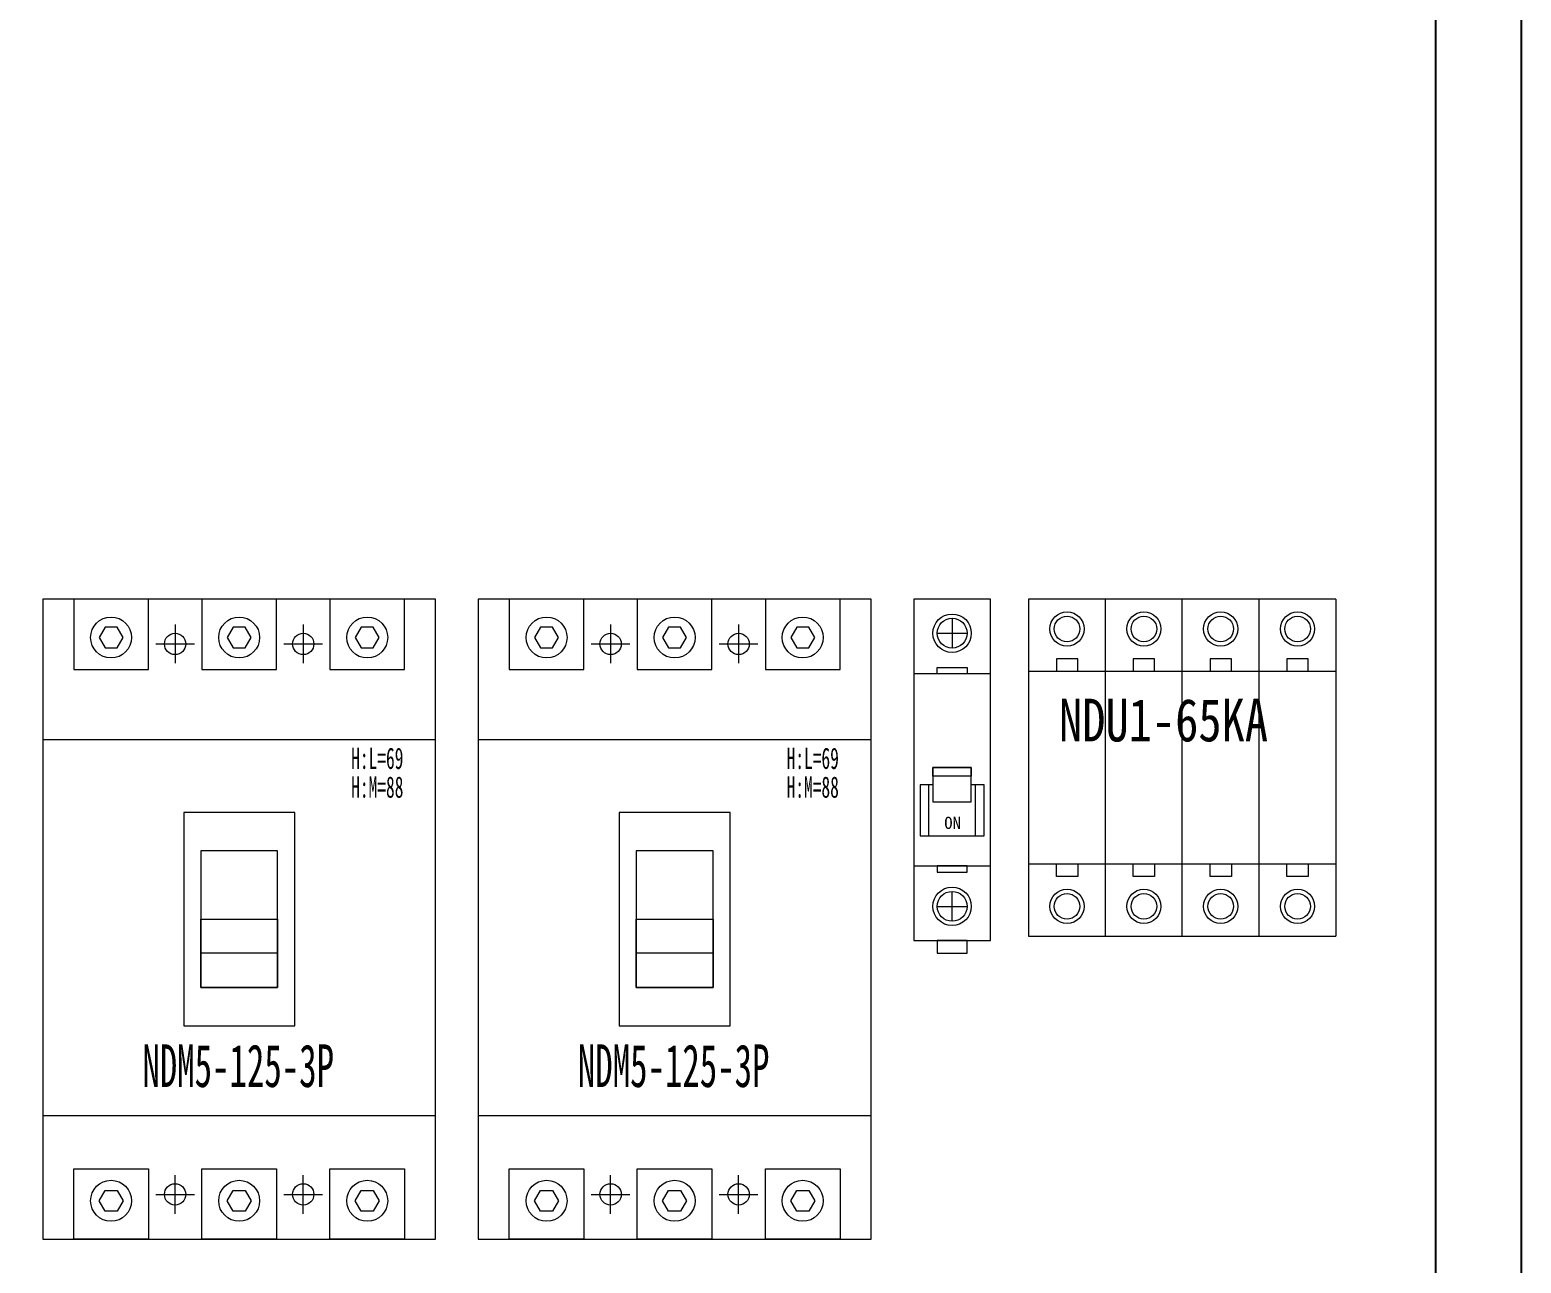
# Model space of a CAD drawing. Extents: x 390052 to 390752, y 288297 to 290497.
# Drawn here: x 390402.5 to 390751.9, y 289646.5 to 289935.5 of the extents above; entities that cross this region are included whole.
import ezdxf

# ---------------------------------------------------------------- set-up
doc = ezdxf.new("R2010")
doc.units = 0
doc.header["$MEASUREMENT"] = 0
doc.linetypes.add('DASHED', pattern=[0.75, 0.5, -0.25])
doc.layers.add('E-UNIV-NOTE', color=6, linetype='Continuous')
doc.layers.add('布置图', color=30, linetype='Continuous')
doc.layers.add('细线', color=7, linetype='Continuous', lineweight=0)
doc.styles.add('宋', font='', dxfattribs={"width": 0.7})
doc.styles.add('宋体', font='', dxfattribs={"width": 0.8})
doc.styles.add('正常', font='')
doc.styles.get('宋').set_extended_font_data('SimSun')
doc.styles.get('宋体').set_extended_font_data('NSimSun')
doc.styles.get('正常').set_extended_font_data('FangSong_GB2312')

# ---------------------------------------------------------------- blocks, each defined once
blk = doc.blocks.new('Manufacturer光辉PartName塑壳断路器Series125ShellFrameLimitingCurrentRemarkPartTypeMinCurrent1MaxCurrent125Poles3PMinPower0MaxPower0LibType2DelFlgfalseUpdateDate')
at = {"layer": '细线'}
for p, q in [((-15, 69.03), (-15, 59.97)), ((15, 69.03), (15, 59.97)), ((-19.53, 64.5), (-10.47, 64.5)), ((10.47, 64.5), (19.53, 64.5)), ((-15, -69.03), (-15, -59.97)), ((15, -69.03), (15, -59.97)), ((-19.53, -64.5), (-10.47, -64.5)), ((10.47, -64.5), (19.53, -64.5))]:
    blk.add_line(p, q, dxfattribs=at)
for points in [[(-46, -75), (46, -75), (46, 75), (-46, 75)], [(-38.75, 58.5), (-21.25, 58.5), (-21.25, 75), (-38.75, 75)], [(-8.75, 58.5), (8.75, 58.5), (8.75, 75), (-8.75, 75)], [(21.25, 58.5), (38.75, 58.5), (38.75, 75), (21.25, 75)], [(-46, -46), (46, -46), (46, 42), (-46, 42)], [(-13, -25), (13, -25), (13, 25), (-13, 25)], [(-9, -16), (9, -16), (9, 16), (-9, 16)], [(-9, 0), (9, 0), (9, -16), (-9, -16)], [(-9, 0), (9, 0), (9, -8), (-9, -8)], [(-38.75, -58.5), (-21.25, -58.5), (-21.25, -75), (-38.75, -75)], [(-8.75, -58.5), (8.75, -58.5), (8.75, -75), (-8.75, -75)], [(21.25, -58.5), (38.75, -58.5), (38.75, -75), (21.25, -75)]]:
    blk.add_lwpolyline(points, close=True, dxfattribs=at)
at = {"layer": '细线', "color": 7}
for points in [[(-27.19, 66), (-28.59, 68.43), (-31.41, 68.43), (-32.81, 66), (-31.41, 63.57), (-28.59, 63.57)], [(2.81, 66), (1.41, 68.43), (-1.41, 68.43), (-2.81, 66), (-1.41, 63.57), (1.41, 63.57)], [(32.81, 66), (31.41, 68.43), (28.59, 68.43), (27.19, 66), (28.59, 63.57), (31.41, 63.57)], [(-27.19, -66), (-28.59, -68.43), (-31.41, -68.43), (-32.81, -66), (-31.41, -63.57), (-28.59, -63.57)], [(2.81, -66), (1.41, -68.43), (-1.41, -68.43), (-2.81, -66), (-1.41, -63.57), (1.41, -63.57)], [(32.81, -66), (31.41, -68.43), (28.59, -68.43), (27.19, -66), (28.59, -63.57), (31.41, -63.57)]]:
    blk.add_lwpolyline(points, close=True, dxfattribs=at)
for centre in [(-30, 66), (0, 66), (30, 66), (-30, -66), (0, -66), (30, -66)]:
    blk.add_circle(centre, 4.8, dxfattribs=at)
at = {"layer": '细线'}
for centre in [(-15, 64.5), (15, 64.5), (-15, -64.5), (15, -64.5)]:
    blk.add_circle(centre, 2.5, dxfattribs=at)
at = {"layer": '细线', "color": 7, "attachment_point": 1, "style": '宋'}
for s, insert, char_height, width in [('\\pxql;{\\fFangSong_GB2312|b0|i0|c134|p49;\\W0.6;H:L=69}', (26.23, 40.19), 5, 16.7991), ('\\pxql;{\\fFangSong_GB2312|b0|i0|c134|p49;\\W0.6;H:M=88}', (26.23, 33.45), 5, 16.7991), ('\\pxql;{\\fFangSong_GB2312|b0|i0|c134|p49;\\W0.6;NDM5-125-3P}', (-22.68, -29.34), 10, 49.2649)]:
    blk.add_mtext(s, dxfattribs=dict(at, insert=insert, char_height=char_height, width=width))
blk = doc.blocks.new('Manufacturer上海良信PartName电涌保护器SeriesNDU1ShellFrameLimitingCurrentRemarkPartTypeMinCurrent0MaxCurrent0Poles4PMinPower0MaxPower0LibType3DelFlgfalseUpdateDate2023-01-0100000')
at = {"color": 7, "linetype": 'Continuous', "lineweight": 15}
for p, q in [((-18, 39.5), (-36, 39.5)), ((-36, 39.5), (-36, 22.5)), ((-18, 22.5), (-18, 39.5)), ((36, 39.5), (-18, 39.5)), ((0, 22.5), (0, 39.5)), ((18, 22.5), (18, 39.5)), ((36, 39.5), (36, 22.5)), ((-24.5, 25.5), (-29.5, 25.5)), ((-29.5, 25.5), (-29.5, 22.5)), ((-24.5, 22.5), (-24.5, 25.5)), ((-6.5, 25.5), (-11.5, 25.5)), ((-11.5, 25.5), (-11.5, 22.5)), ((-6.5, 22.5), (-6.5, 25.5)), ((11.5, 25.5), (6.5, 25.5)), ((6.5, 25.5), (6.5, 22.5)), ((11.5, 22.5), (11.5, 25.5)), ((29.5, 25.5), (24.5, 25.5)), ((24.5, 25.5), (24.5, 22.5)), ((29.5, 22.5), (29.5, 25.5)), ((-36, 22.5), (-36, -22.5)), ((-18, 22.5), (-36, 22.5)), ((-18, -22.5), (-18, 22.5)), ((36, 22.5), (-18, 22.5)), ((0, -22.5), (0, 22.5)), ((18, -22.5), (18, 22.5)), ((36, 22.5), (36, -22.5)), ((-36, -22.5), (-18, -22.5)), ((-36, -22.5), (-36, -39.5)), ((-29.5, -25.5), (-29.5, -22.5)), ((-24.5, -22.5), (-24.5, -25.5)), ((-18, -39.5), (-18, -22.5)), ((-18, -22.5), (36, -22.5)), ((-11.5, -25.5), (-11.5, -22.5)), ((-6.5, -22.5), (-6.5, -25.5)), ((0, -39.5), (0, -22.5)), ((6.5, -25.5), (6.5, -22.5)), ((11.5, -22.5), (11.5, -25.5)), ((18, -39.5), (18, -22.5)), ((24.5, -25.5), (24.5, -22.5)), ((29.5, -22.5), (29.5, -25.5)), ((36, -22.5), (36, -39.5)), ((-24.5, -25.5), (-29.5, -25.5)), ((-6.5, -25.5), (-11.5, -25.5)), ((11.5, -25.5), (6.5, -25.5)), ((29.5, -25.5), (24.5, -25.5)), ((-36, -39.5), (-18, -39.5)), ((-18, -39.5), (36, -39.5))]:
    blk.add_line(p, q, dxfattribs=at)
for centre, radius in [((-27, 32.5), 4), ((-27, 32.5), 3), ((-9, 32.5), 4), ((-9, 32.5), 3), ((9, 32.5), 4), ((9, 32.5), 3), ((27, 32.5), 4), ((27, 32.5), 3), ((-27, -32.5), 4), ((-27, -32.5), 3), ((-9, -32.5), 4), ((-9, -32.5), 3), ((9, -32.5), 4), ((9, -32.5), 3), ((27, -32.5), 4), ((27, -32.5), 3)]:
    blk.add_circle(centre, radius, dxfattribs=at)
at = {"layer": 'E-UNIV-NOTE', "style": '宋体', "width": 0.8}
blk.add_text('NDU1-65KA', height=10, dxfattribs=at).set_placement((-28.89, 6.15))
blk = doc.blocks.new('Manufacturer光辉PartName微型断路器Series1PShellFrameLimitingCurrentRemarkPartTypeMinCurrent1MaxCurrent63Poles3PMinPower0MaxPower0LibType2DelFlgfalseUpdateDate')
at = {"layer": '细线'}
for p, q in [((0, 37), (0, 30)), ((-3.5, 33.5), (3.5, 33.5)), ((0, -34), (0, -27)), ((-3.5, -30.5), (3.5, -30.5))]:
    blk.add_line(p, q, dxfattribs=at)
for points in [[(-9, -38.5), (9, -38.5), (9, 41.5), (-9, 41.5)], [(-3.5, 25.5), (3.5, 25.5), (3.5, 24), (-3.5, 24)], [(-9, -21), (9, -21), (9, 24), (-9, 24)], [(-4.5, -6), (4.5, -6), (4.5, 2), (-4.5, 2)], [(-4.5, 2), (4.5, 2), (4.5, 0), (-4.5, 0)], [(-3.5, -22.5), (3.5, -22.5), (3.5, -21), (-3.5, -21)], [(-3.5, -41.5), (3.5, -41.5), (3.5, -38.5), (-3.5, -38.5)]]:
    blk.add_lwpolyline(points, close=True, dxfattribs=at)
for points in [[(-4.5, -2), (-7.5, -2), (-7.5, -14), (7.5, -14), (7.5, -2), (4.5, -2)], [(-4.5, -2), (-5.5, -2), (-5.5, -14), (5.5, -14), (5.5, -2), (4.5, -2)]]:
    blk.add_lwpolyline(points, dxfattribs=at)
for centre, radius in [((0, 33.5), 4.5), ((0, 33.5), 3.5), ((0, -30.5), 4.5), ((0, -30.5), 3.5)]:
    blk.add_circle(centre, radius, dxfattribs=at)
at = {"layer": '细线', "color": 2, "lineweight": 15, "style": '正常'}
blk.add_text('ON', height=2.851, dxfattribs=at).set_placement((-1.83, -12.36))

msp = doc.modelspace()

# ---------------------------------------------------------------- linework, layer by layer
at = {"color": 2}
msp.add_lwpolyline([(390731.87, 290497.08), (390751.87, 290497.08), (390751.87, 288297.08), (390731.87, 288297.08)], close=True, dxfattribs=at)
at = {"layer": '布置图', "linetype": 'DASHED'}
msp.add_lwpolyline([(390051.87, 290497.08), (390751.87, 290497.08), (390751.87, 288297.08), (390051.87, 288297.08)], close=True, dxfattribs=at)

# ---------------------------------------------------------------- block references
for name, p in [('Manufacturer光辉PartName塑壳断路器Series125ShellFrameLimitingCurrentRemarkPartTypeMinCurrent1MaxCurrent125Poles3PMinPower0MaxPower0LibType2DelFlgfalseUpdateDate', (390451.57, 289727.08)), ('Manufacturer光辉PartName塑壳断路器Series125ShellFrameLimitingCurrentRemarkPartTypeMinCurrent1MaxCurrent125Poles3PMinPower0MaxPower0LibType2DelFlgfalseUpdateDate', (390553.57, 289727.08)), ('Manufacturer光辉PartName微型断路器Series1PShellFrameLimitingCurrentRemarkPartTypeMinCurrent1MaxCurrent63Poles3PMinPower0MaxPower0LibType2DelFlgfalseUpdateDate', (390618.57, 289760.58)), ('Manufacturer上海良信PartName电涌保护器SeriesNDU1ShellFrameLimitingCurrentRemarkPartTypeMinCurrent0MaxCurrent0Poles4PMinPower0MaxPower0LibType3DelFlgfalseUpdateDate2023-01-0100000', (390672.49, 289762.58))]:
    msp.add_blockref(name, p)

doc.saveas('drawing.dxf')
